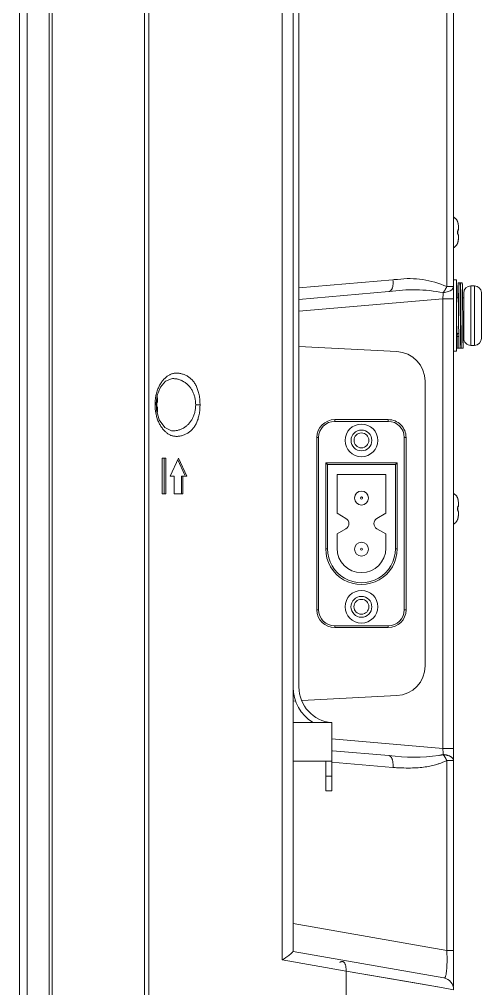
# Model space of a CAD drawing. Extents: x -382 to 1420, y -377 to 265.
# Drawn here: x -254.79 to -251.74, y -21.65 to -15.23 of the extents above; entities that cross this region are included whole.
import ezdxf

# ---------------------------------------------------------------- set-up
doc = ezdxf.new("R2010")
doc.units = 0
doc.header["$MEASUREMENT"] = 0
doc.layers.add('AV-Detl-Obje', color=84, linetype='CONTINUOUS')

msp = doc.modelspace()

# ---------------------------------------------------------------- linework, layer by layer
at = {"layer": 'AV-Detl-Obje', "lineweight": 0}
for points in [[(-254.59713, 7.06839), (-254.59713, -25.76022), (-254.74226, -25.74744)], [(-254.79406, -25.69579), (-254.79406, 7.00394), (-254.74226, 7.05574)], [(-254.74224, 7.05573), (-254.74224, -25.74747), (-254.79404, -25.69581)], [(-254.57746, 7.04876), (-254.57746, -25.74055), (-254.59719, -25.74055)], [(-254.57746, 7.05659), (-254.57746, -25.74841)], [(-253.93706, -25.61065), (-253.93706, 6.84425), (-253.93637, 6.853), (-253.93623, 6.86091), (-253.93651, 6.86952)], [(-251.92023, -2.02813), (-251.92023, -21.63695)], [(-252.98309, -21.40388), (-252.98309, -2.34724), (-252.94379, -2.38668)], [(-251.92009, -16.53958), (-251.91981, -16.53972), (-251.91717, -16.54138), (-251.91481, -16.54305), (-251.91231, -16.545), (-251.91009, -16.54694), (-251.90773, -16.54888), (-251.90579, -16.55083), (-251.90384, -16.55319), (-251.9019, -16.55541), (-251.90009, -16.55791), (-251.89856, -16.56041)], [(-251.89852, -16.56047), (-251.89824, -16.56088), (-251.89769, -16.56185), (-251.89713, -16.56269), (-251.89658, -16.56352), (-251.89616, -16.56449), (-251.89561, -16.56547), (-251.89533, -16.56644), (-251.89491, -16.56741), (-251.89463, -16.56797), (-251.89422, -16.56894), (-251.8938, -16.56977)], [(-251.89337, -16.57103), (-251.89379, -16.56978)], [(-251.89379, -16.56981), (-251.89379, -16.56995), (-251.89379, -16.57009), (-251.89379, -16.57023), (-251.89365, -16.57037), (-251.89365, -16.57051), (-251.89365, -16.57065), (-251.89365, -16.57078), (-251.89351, -16.57092), (-251.89351, -16.57106), (-251.89351, -16.5712), (-251.89337, -16.57134)], [(-251.89229, -16.57538), (-251.89354, -16.57108)], [(-251.8927, -16.57416), (-251.89284, -16.57347)], [(-251.89215, -16.57619), (-251.89256, -16.57466)], [(-251.89188, -16.57701), (-251.89216, -16.57603)], [(-251.89175, -16.57795), (-251.89202, -16.57684)], [(-251.89188, -16.628), (-251.89175, -16.62772), (-251.89133, -16.62731), (-251.89105, -16.62675), (-251.89091, -16.62661), (-251.89063, -16.62606), (-251.8905, -16.6255), (-251.89036, -16.62495), (-251.89022, -16.62439), (-251.89008, -16.62384), (-251.89008, -16.62314), (-251.89008, -16.62259)], [(-251.89148, -16.57891), (-251.89176, -16.57766)], [(-251.89134, -16.57985), (-251.89162, -16.57846)], [(-251.89106, -16.58094), (-251.89134, -16.57941)], [(-251.8908, -16.58202), (-251.89122, -16.58035)], [(-251.8908, -16.58244), (-251.89094, -16.58133)], [(-251.89052, -16.58338), (-251.8908, -16.58199)], [(-251.8904, -16.58446), (-251.89068, -16.58308)], [(-251.89012, -16.58569), (-251.89012, -16.58569)], [(-251.89379, -16.63899), (-251.89379, -16.6419)], [(-251.89324, -16.644), (-251.89324, -16.64192)], [(-251.92009, -16.74152), (-251.91981, -16.74124), (-251.91717, -16.73958), (-251.91481, -16.73805), (-251.91231, -16.7361), (-251.91009, -16.73416), (-251.90773, -16.73221), (-251.90579, -16.73027), (-251.90384, -16.72791), (-251.9019, -16.72569), (-251.90009, -16.72319), (-251.89856, -16.72069)], [(-252.34811, -17.03229), (-252.34672, -17.03201), (-252.34519, -17.03159), (-252.3438, -17.03104), (-252.34227, -17.0302), (-252.34061, -17.02923), (-252.33908, -17.02784), (-252.33727, -17.02617), (-252.33672, -17.02562), (-252.33464, -17.02354), (-252.33297, -17.02118), (-252.33116, -17.01881), (-252.3295, -17.01631), (-252.32811, -17.01354), (-252.32686, -17.01076), (-252.32561, -17.0077), (-252.3245, -17.00451), (-252.32353, -17.00104), (-252.32269, -16.99743), (-252.32214, -16.99368), (-252.32158, -16.98951), (-252.32117, -16.98507), (-252.32089, -16.98035), (-252.32089, -16.97521), (-252.32089, -16.96951), (-252.32117, -16.96312), (-252.32172, -16.95549), (-252.32186, -16.95396)], [(-251.90056, -16.95553), (-251.92028, -16.95553)], [(-251.90056, -16.95558), (-251.90056, -17.4279), (-251.92028, -17.4279)], [(-251.89256, -17.07352), (-251.89256, -17.06866), (-251.89243, -17.0588), (-251.89229, -17.04894), (-251.89229, -17.04658), (-251.89215, -17.03658), (-251.89215, -17.03422), (-251.89201, -17.02436), (-251.89201, -17.02186), (-251.89187, -17.01213), (-251.89173, -17.00588), (-251.89159, -16.99977), (-251.89145, -16.99366), (-251.89131, -16.98741), (-251.89118, -16.98436), (-251.89118, -16.9813), (-251.89104, -16.97978), (-251.89104, -16.97811), (-251.8909, -16.97672), (-251.8909, -16.97589), (-251.89076, -16.97547), (-251.89062, -16.97519)], [(-251.89066, -16.97519), (-251.89066, -16.97547), (-251.89052, -16.97617), (-251.89052, -16.97644), (-251.89038, -16.97755), (-251.89038, -16.97811), (-251.89025, -16.98033), (-251.89025, -16.98339), (-251.89011, -16.98686), (-251.88997, -16.99103), (-251.88983, -16.99575), (-251.88983, -16.99936), (-251.88969, -17.00713), (-251.88955, -17.01283), (-251.88941, -17.02074), (-251.88927, -17.02852), (-251.88927, -17.0363), (-251.88927, -17.0381), (-251.88913, -17.04602), (-251.889, -17.0538)], [(-251.86314, -16.97519), (-251.89063, -16.97519)], [(-251.87886, -16.97519), (-251.87872, -16.97547), (-251.87872, -16.97575), (-251.87872, -16.97644), (-251.87858, -16.97769), (-251.87858, -16.9788), (-251.87844, -16.98005), (-251.87844, -16.98255), (-251.8783, -16.98491), (-251.87816, -16.98978), (-251.87802, -16.99491), (-251.87802, -16.99977), (-251.87789, -17.00464), (-251.87789, -17.00672), (-251.87775, -17.0145), (-251.87775, -17.01644), (-251.87761, -17.02436), (-251.87761, -17.0263), (-251.87747, -17.03422), (-251.87733, -17.0381), (-251.87733, -17.04602), (-251.87719, -17.0538)], [(-251.8733, -17.05385), (-251.8733, -17.05205), (-251.87344, -17.04427), (-251.87358, -17.03635), (-251.87358, -17.02858), (-251.87372, -17.0208), (-251.87386, -17.01511), (-251.874, -17.00719), (-251.874, -17.00372), (-251.87414, -16.9958), (-251.87427, -16.99108), (-251.87441, -16.98691), (-251.87441, -16.9833), (-251.87455, -16.98039), (-251.87469, -16.97803), (-251.87469, -16.97747), (-251.87483, -16.97636), (-251.87483, -16.97608), (-251.87497, -16.97553), (-251.87497, -16.97525)], [(-251.86123, -17.07352), (-251.86137, -17.06866), (-251.86151, -17.0588), (-251.86151, -17.04894), (-251.86165, -17.04658), (-251.86165, -17.03658), (-251.86179, -17.03422), (-251.86193, -17.02436), (-251.86193, -17.02186), (-251.86207, -17.01213), (-251.86221, -17.00588), (-251.86234, -16.99977), (-251.86234, -16.99366), (-251.86248, -16.98741), (-251.86262, -16.98436), (-251.86276, -16.9813), (-251.86276, -16.97978), (-251.8629, -16.97811), (-251.86304, -16.97672), (-251.86304, -16.97589), (-251.86304, -16.97547), (-251.86318, -16.97519)], [(-251.92023, -17.07961), (-251.99217, -17.07961)], [(-251.89069, -17.0538), (-251.89069, -17.05394), (-251.89069, -17.05421), (-251.89055, -17.05505), (-251.89055, -17.05519), (-251.89041, -17.0563), (-251.89041, -17.05671), (-251.89027, -17.0588), (-251.89027, -17.05894), (-251.89013, -17.06088), (-251.89013, -17.06171), (-251.89, -17.06366), (-251.89, -17.06505), (-251.88986, -17.06699), (-251.88986, -17.06907), (-251.88972, -17.07088), (-251.88972, -17.07296), (-251.88972, -17.07352), (-251.90055, -17.07352)], [(-251.89066, -17.05385), (-251.8908, -17.05399), (-251.8908, -17.05427), (-251.89094, -17.0551), (-251.89094, -17.05524), (-251.89108, -17.05635), (-251.89108, -17.05677), (-251.89108, -17.05691), (-251.89122, -17.05885), (-251.89122, -17.05969), (-251.89136, -17.06177), (-251.8915, -17.06302), (-251.8915, -17.0651), (-251.8915, -17.06566), (-251.89163, -17.06774), (-251.89163, -17.06955), (-251.89177, -17.07163), (-251.89177, -17.07357)], [(-251.8867, -17.30983), (-251.88684, -17.29803), (-251.88684, -17.28622), (-251.88698, -17.27442), (-251.88712, -17.26261), (-251.88726, -17.25081), (-251.8874, -17.23886), (-251.8874, -17.22706), (-251.88754, -17.22289), (-251.88754, -17.21109), (-251.88768, -17.19915), (-251.88781, -17.19165), (-251.88795, -17.1829), (-251.88809, -17.17109), (-251.88823, -17.15929), (-251.88837, -17.14748), (-251.88851, -17.13568), (-251.88879, -17.12387), (-251.88879, -17.12082), (-251.88906, -17.10888), (-251.8892, -17.09707), (-251.88948, -17.08527), (-251.88976, -17.07346)], [(-251.88904, -17.05385), (-251.88904, -17.05469), (-251.88904, -17.05677), (-251.88904, -17.05857), (-251.88904, -17.05982), (-251.88904, -17.06177), (-251.8889, -17.06371), (-251.8889, -17.06566), (-251.8889, -17.06774), (-251.8889, -17.06955), (-251.8889, -17.07163), (-251.8889, -17.07357)], [(-251.8889, -17.07352), (-251.88876, -17.07713), (-251.88876, -17.08907), (-251.88862, -17.10088), (-251.88848, -17.10907), (-251.88834, -17.12087), (-251.8882, -17.13268), (-251.8882, -17.14448), (-251.88806, -17.15629), (-251.88793, -17.16809), (-251.88779, -17.1799), (-251.88779, -17.1917)], [(-251.87723, -17.05385), (-251.87723, -17.05469), (-251.87723, -17.05677), (-251.87723, -17.05857), (-251.87723, -17.05982), (-251.87709, -17.06177), (-251.87709, -17.06371), (-251.87709, -17.06566), (-251.87709, -17.06774), (-251.87709, -17.06955), (-251.87709, -17.07163), (-251.87709, -17.07357)], [(-251.87709, -17.07352), (-251.87695, -17.07713), (-251.87682, -17.08907), (-251.87682, -17.10088), (-251.87668, -17.10893), (-251.87654, -17.12087), (-251.8764, -17.13268), (-251.8764, -17.14448), (-251.87626, -17.15629), (-251.87612, -17.16809), (-251.87598, -17.1799), (-251.87598, -17.1917)], [(-251.87304, -17.07352), (-251.87318, -17.07241), (-251.87318, -17.07046), (-251.87318, -17.06852), (-251.87318, -17.06769), (-251.87318, -17.0656), (-251.87318, -17.0638), (-251.87318, -17.06171), (-251.87332, -17.05977), (-251.87332, -17.05782), (-251.87332, -17.05588), (-251.87332, -17.0538)], [(-251.87194, -17.19165), (-251.87208, -17.18415), (-251.87222, -17.17234), (-251.87222, -17.16054), (-251.87236, -17.15623), (-251.8725, -17.14443), (-251.8725, -17.13262), (-251.87264, -17.12082), (-251.87277, -17.10901), (-251.87291, -17.09721), (-251.87305, -17.08527), (-251.87305, -17.07346)], [(-251.85336, -17.07352), (-251.86128, -17.07352)], [(-251.85821, -17.30983), (-251.85848, -17.29803), (-251.85876, -17.28622), (-251.85904, -17.27442), (-251.85918, -17.26261), (-251.85918, -17.25942), (-251.85946, -17.24761), (-251.8596, -17.23581), (-251.85973, -17.224), (-251.85987, -17.2122), (-251.86015, -17.2004), (-251.86015, -17.19165), (-251.86029, -17.18415), (-251.86043, -17.17234), (-251.86043, -17.16054), (-251.86057, -17.15623), (-251.86057, -17.14443), (-251.86071, -17.13262), (-251.86085, -17.12082), (-251.86098, -17.10888), (-251.86112, -17.09707), (-251.86126, -17.08527), (-251.86126, -17.07346)], [(-251.73537, -17.03852), (-251.73537, -17.03852)], [(-251.73525, -17.04278), (-251.73525, -17.04056), (-251.73525, -17.03973)], [(-251.87601, -17.19165), (-251.87587, -17.19915), (-251.87573, -17.21109), (-251.87573, -17.22289), (-251.87559, -17.22706), (-251.87545, -17.23886), (-251.87545, -17.25081), (-251.87532, -17.26261), (-251.87518, -17.27442), (-251.87504, -17.28622), (-251.8749, -17.29803), (-251.8749, -17.30983)], [(-251.87086, -17.30977), (-251.871, -17.30616), (-251.87114, -17.29436), (-251.87114, -17.28255), (-251.87127, -17.27436), (-251.87141, -17.26256), (-251.87155, -17.25075), (-251.87169, -17.23881), (-251.87169, -17.227), (-251.87183, -17.2152), (-251.87197, -17.2034), (-251.87197, -17.19159)], [(-251.85907, -17.30977), (-251.85921, -17.30616), (-251.85935, -17.29436), (-251.85935, -17.28255), (-251.85948, -17.27436), (-251.85962, -17.26256), (-251.85976, -17.25075), (-251.85976, -17.23881), (-251.8599, -17.227), (-251.86004, -17.2152), (-251.86018, -17.2034), (-251.86018, -17.19159)], [(-251.8969, -17.30977), (-251.89718, -17.30964), (-251.89745, -17.30908), (-251.89759, -17.30825), (-251.89759, -17.30797), (-251.89801, -17.30464), (-251.89829, -17.30103), (-251.89843, -17.29964), (-251.89856, -17.29866), (-251.89884, -17.29283), (-251.89898, -17.29033), (-251.8994, -17.28464), (-251.89954, -17.28089), (-251.89981, -17.27506), (-251.89995, -17.2695), (-251.90009, -17.26381), (-251.90037, -17.25811), (-251.90051, -17.25228)], [(-251.90056, -17.30407), (-251.90042, -17.30393)], [(-251.90042, -17.30394), (-251.89723, -17.30964)], [(-251.88645, -17.3295), (-251.88645, -17.32755), (-251.88645, -17.32547), (-251.88659, -17.32366), (-251.88659, -17.32158), (-251.88659, -17.31963), (-251.88659, -17.31769), (-251.88659, -17.31575), (-251.88659, -17.31477), (-251.88659, -17.31283), (-251.88673, -17.31089), (-251.88673, -17.30977), (-251.89687, -17.30977)], [(-251.89555, -17.31018), (-251.89569, -17.31073), (-251.89569, -17.31268), (-251.89569, -17.31462), (-251.89583, -17.31657), (-251.89583, -17.31851), (-251.89597, -17.31976), (-251.89597, -17.32184), (-251.89611, -17.32268), (-251.89611, -17.32462), (-251.89624, -17.3267), (-251.89624, -17.32712), (-251.89638, -17.32823), (-251.89638, -17.32837), (-251.89652, -17.3292), (-251.89652, -17.32948), (-251.89666, -17.32948)], [(-251.89663, -17.32944), (-251.89663, -17.40804)], [(-251.88479, -17.40818), (-251.88493, -17.40763), (-251.88493, -17.40707), (-251.88507, -17.40582), (-251.8852, -17.40318), (-251.8852, -17.40082), (-251.88534, -17.39832), (-251.88548, -17.39346), (-251.88562, -17.3886), (-251.88576, -17.38069), (-251.88576, -17.3786), (-251.8859, -17.37082), (-251.8859, -17.36874), (-251.88604, -17.36096), (-251.88604, -17.35902), (-251.88618, -17.3511), (-251.88618, -17.34916), (-251.88631, -17.34124), (-251.88645, -17.33333), (-251.88645, -17.32944), (-251.89659, -17.32944)], [(-251.89555, -17.30977), (-251.89555, -17.30991), (-251.89555, -17.31005), (-251.89555, -17.31019)], [(-251.87493, -17.30977), (-251.87493, -17.31089), (-251.87479, -17.31283), (-251.87479, -17.31477), (-251.87479, -17.31561), (-251.87479, -17.31769), (-251.87479, -17.31963), (-251.87479, -17.32158), (-251.87465, -17.32366), (-251.87465, -17.32547), (-251.87465, -17.32755), (-251.87465, -17.3295)], [(-251.87466, -17.32944), (-251.87466, -17.33124), (-251.87452, -17.33902), (-251.87439, -17.34694), (-251.87439, -17.35472), (-251.87425, -17.36249), (-251.87411, -17.36819), (-251.87397, -17.37624), (-251.87397, -17.37957), (-251.87383, -17.38749), (-251.87369, -17.39221), (-251.87355, -17.39638), (-251.87355, -17.39999), (-251.87341, -17.40291), (-251.87327, -17.40527), (-251.87314, -17.40693), (-251.87314, -17.40721), (-251.87314, -17.40777), (-251.873, -17.40804), (-251.873, -17.40818)], [(-251.87072, -17.32944), (-251.87072, -17.32861), (-251.87072, -17.32666), (-251.87072, -17.32472), (-251.87072, -17.32361), (-251.87086, -17.32152), (-251.87086, -17.31972), (-251.87086, -17.31764), (-251.87086, -17.31569), (-251.87086, -17.31375), (-251.87086, -17.3118), (-251.87086, -17.30972)], [(-251.86909, -17.40822), (-251.86923, -17.40767), (-251.86923, -17.40697), (-251.86937, -17.40572), (-251.86951, -17.40322), (-251.86951, -17.40072), (-251.86965, -17.39836), (-251.86979, -17.3935), (-251.86993, -17.3885), (-251.86993, -17.38656), (-251.87007, -17.37864), (-251.87007, -17.37656), (-251.87021, -17.36878), (-251.87021, -17.36684), (-251.87034, -17.35906), (-251.87034, -17.35698), (-251.87048, -17.34906), (-251.87062, -17.34517), (-251.87062, -17.33726), (-251.87076, -17.32948)], [(-251.85893, -17.32944), (-251.85893, -17.32861), (-251.85893, -17.32666), (-251.85893, -17.32472), (-251.85893, -17.32361), (-251.85893, -17.32152), (-251.85907, -17.31972), (-251.85907, -17.31764), (-251.85907, -17.31555), (-251.85907, -17.31375), (-251.85907, -17.3118), (-251.85907, -17.30972)], [(-251.8573, -17.40822), (-251.8573, -17.40809), (-251.8573, -17.40781), (-251.85744, -17.40711), (-251.85744, -17.40684), (-251.85758, -17.40531), (-251.85772, -17.40295), (-251.85786, -17.39989), (-251.85786, -17.39642), (-251.858, -17.39225), (-251.85814, -17.38753), (-251.85814, -17.38406), (-251.85828, -17.37628), (-251.85841, -17.37059), (-251.85855, -17.36253), (-251.85869, -17.35476), (-251.85869, -17.34698), (-251.85869, -17.34517), (-251.85883, -17.33726), (-251.85897, -17.32948)], [(-251.85825, -17.30977), (-251.85825, -17.31033), (-251.85825, -17.31241), (-251.85811, -17.31422), (-251.85811, -17.3163), (-251.85797, -17.31839), (-251.85797, -17.31963), (-251.85783, -17.32158), (-251.85783, -17.32255), (-251.85769, -17.32436), (-251.85769, -17.32463), (-251.85755, -17.32658), (-251.85755, -17.32713), (-251.85755, -17.32825), (-251.85741, -17.32838), (-251.85741, -17.32922), (-251.85728, -17.3295)], [(-251.85336, -17.30977), (-251.85822, -17.30977)], [(-251.8573, -17.32944), (-251.8573, -17.40818)], [(-251.73537, -17.34476), (-251.73537, -17.3442)], [(-251.73537, -17.34476), (-251.73537, -17.34476)], [(-251.73525, -17.34286), (-251.73525, -17.34049)], [(-251.73525, -17.34354), (-251.73525, -17.34284)], [(-251.89663, -17.4081), (-251.85733, -17.4081)], [(-251.86246, -17.4081), (-251.85732, -17.40824)], [(-253.88579, -17.78065), (-253.88579, -17.78357)], [(-253.88525, -17.78566), (-253.88525, -17.78358)], [(-253.88389, -17.76966), (-253.88361, -17.76939), (-253.88333, -17.76897), (-253.88292, -17.76841), (-253.88292, -17.76814), (-253.88264, -17.76758), (-253.88236, -17.76703), (-253.88222, -17.76661), (-253.88208, -17.76605), (-253.88208, -17.76536), (-253.88208, -17.7648), (-253.88208, -17.76425)], [(-253.88212, -17.72735), (-253.8824, -17.72568)], [(-253.88132, -17.73224), (-253.88215, -17.72738)], [(-253.88212, -17.72735), (-253.88212, -17.72735)], [(-253.88092, -17.73861), (-253.88133, -17.73222)], [(-253.88064, -17.74471), (-253.88092, -17.7386)], [(-253.78562, -17.9549), (-253.7809, -17.95518), (-253.77631, -17.95518), (-253.77173, -17.95518), (-253.76701, -17.9549), (-253.76229, -17.95448), (-253.75743, -17.95379), (-253.75257, -17.95295), (-253.74771, -17.95198), (-253.74284, -17.95073), (-253.73798, -17.94934), (-253.73298, -17.94768), (-253.72826, -17.94601), (-253.72326, -17.94393), (-253.71854, -17.9417), (-253.71382, -17.93948), (-253.7091, -17.93684), (-253.70563, -17.9349), (-253.70118, -17.93198), (-253.69674, -17.92907), (-253.69257, -17.92587), (-253.68827, -17.92282), (-253.68438, -17.91935), (-253.68063, -17.91587), (-253.67688, -17.91226), (-253.67327, -17.90851), (-253.66993, -17.90462), (-253.66646, -17.9006), (-253.66327, -17.89629), (-253.65994, -17.89185), (-253.65702, -17.8874), (-253.65396, -17.88268), (-253.65132, -17.87768), (-253.64855, -17.87268), (-253.64619, -17.86754), (-253.64369, -17.86227), (-253.64146, -17.85685), (-253.63938, -17.8513), (-253.63744, -17.8456), (-253.63563, -17.83977), (-253.6341, -17.83394), (-253.63258, -17.82783), (-253.63119, -17.82185), (-253.63022, -17.81574), (-253.62938, -17.80949), (-253.62855, -17.80324), (-253.62799, -17.797), (-253.62772, -17.79088), (-253.62744, -17.78477), (-253.62744, -17.78214), (-253.59869, -17.78214)], [(-253.86843, -17.8825), (-253.8869, -17.81862)], [(-253.88212, -17.83694), (-253.88212, -17.83694)], [(-253.88172, -17.87436), (-253.88158, -17.87478), (-253.87922, -17.88131), (-253.87686, -17.8877), (-253.87422, -17.89381), (-253.87158, -17.89978), (-253.86881, -17.90547), (-253.86589, -17.91117), (-253.86353, -17.91533), (-253.86033, -17.92075), (-253.857, -17.92603), (-253.85367, -17.93103), (-253.85006, -17.93589), (-253.84645, -17.94075), (-253.84284, -17.94519), (-253.83909, -17.9495), (-253.8352, -17.95352), (-253.83145, -17.95755), (-253.82742, -17.9613), (-253.82339, -17.96463), (-253.8195, -17.96811), (-253.81534, -17.97116), (-253.81131, -17.97408), (-253.80714, -17.97672), (-253.80312, -17.97922), (-253.79881, -17.98144)], [(-253.78652, -17.95479), (-253.83221, -17.93326), (-253.86846, -17.88243)], [(-253.84822, -18.13652), (-253.84822, -18.37261)], [(-253.82571, -18.13652), (-253.84821, -18.13652)], [(-253.83534, -18.37264), (-253.83534, -18.13655)], [(-253.82571, -18.37264), (-253.82571, -18.13655)], [(-253.74082, -18.13652), (-253.79526, -18.25457)], [(-253.74569, -18.14696), (-253.69903, -18.24834)], [(-253.68656, -18.25451), (-253.74086, -18.13647)], [(-252.30608, -18.17775), (-252.29428, -18.16595), (-252.29428, -18.73673)], [(-252.75485, -18.17775), (-252.75485, -18.73673)], [(-253.7952, -18.25451), (-253.76923, -18.25451)], [(-253.76916, -18.25451), (-253.76916, -18.37269)], [(-253.72237, -18.37264), (-253.72237, -18.25445)], [(-253.72237, -18.25451), (-253.68654, -18.25451)], [(-253.7126, -18.37264), (-253.7126, -18.25445)], [(-252.36899, -18.24475), (-252.69174, -18.24475)], [(-252.36899, -18.50134), (-252.36899, -18.24469)], [(-253.84822, -18.37264), (-253.82573, -18.37264)], [(-253.76916, -18.37264), (-253.71264, -18.37264)], [(-251.92009, -18.37019), (-251.91703, -18.37214), (-251.91412, -18.37408), (-251.91134, -18.3763), (-251.90884, -18.37867), (-251.90634, -18.38089), (-251.90426, -18.38325), (-251.90204, -18.38575), (-251.90009, -18.38853), (-251.89843, -18.39116), (-251.89676, -18.39408), (-251.89523, -18.39714), (-251.89398, -18.40019), (-251.89384, -18.40033)], [(-251.89379, -18.4003), (-251.89379, -18.40044), (-251.89379, -18.40058), (-251.89379, -18.40072), (-251.89365, -18.401), (-251.89365, -18.40114), (-251.89365, -18.40127), (-251.89351, -18.40141), (-251.89351, -18.40155), (-251.89351, -18.40183), (-251.89337, -18.40197)], [(-251.89229, -18.406), (-251.89354, -18.40169)], [(-251.89337, -18.40193), (-251.89309, -18.4029), (-251.89281, -18.40443), (-251.89268, -18.40484), (-251.89226, -18.40609), (-251.89198, -18.40762), (-251.89156, -18.40901), (-251.89129, -18.41054), (-251.89087, -18.41193), (-251.89059, -18.41332), (-251.89045, -18.41484), (-251.89018, -18.41637)], [(-251.8927, -18.40465), (-251.89284, -18.40409)], [(-251.89215, -18.40682), (-251.89256, -18.40529)], [(-251.89188, -18.40762), (-251.89216, -18.40665)], [(-251.89175, -18.40844), (-251.89202, -18.40733)], [(-251.89148, -18.40939), (-251.89176, -18.40814)], [(-251.89134, -18.41034), (-251.89162, -18.40909)], [(-251.89106, -18.41143), (-251.89134, -18.4099)], [(-251.8908, -18.41251), (-251.89122, -18.41084)], [(-251.8908, -18.41291), (-251.89094, -18.4118)], [(-251.89052, -18.414), (-251.8908, -18.41247)], [(-251.8904, -18.41508), (-251.89068, -18.41355)], [(-251.89012, -18.4163), (-251.8904, -18.41477)], [(-251.88944, -18.42119), (-251.89013, -18.41633)], [(-251.89012, -18.4163), (-251.89012, -18.4163)], [(-251.8889, -18.42743), (-251.88945, -18.42118)], [(-251.88876, -18.43366), (-251.8889, -18.42741)], [(-251.89283, -18.4593), (-251.89297, -18.45958), (-251.89311, -18.46055), (-251.89324, -18.46166), (-251.89338, -18.46221), (-251.89352, -18.46333), (-251.89366, -18.46444), (-251.89366, -18.46541), (-251.8938, -18.46652), (-251.8938, -18.46763), (-251.8938, -18.46846), (-251.8938, -18.46957)], [(-251.89379, -18.4696), (-251.89379, -18.47252)], [(-251.89324, -18.46812), (-251.89311, -18.46576), (-251.89297, -18.46381), (-251.89269, -18.46187), (-251.89241, -18.46034), (-251.89227, -18.45964)], [(-251.89324, -18.47252), (-251.89324, -18.4696), (-251.89324, -18.46752), (-251.89311, -18.4653), (-251.89297, -18.46308), (-251.89269, -18.46141), (-251.89241, -18.46016), (-251.89227, -18.45974)], [(-251.89324, -18.47463), (-251.89324, -18.47255)], [(-251.89012, -18.4532), (-251.8904, -18.4532), (-251.89068, -18.45348), (-251.89081, -18.45348), (-251.89109, -18.45403), (-251.89137, -18.45445), (-251.89165, -18.45487), (-251.89179, -18.45542), (-251.89206, -18.45598), (-251.8922, -18.4564), (-251.89234, -18.45695), (-251.89248, -18.45751), (-251.89262, -18.45806)], [(-251.89229, -18.4597), (-251.89187, -18.45831)], [(-251.89188, -18.45862), (-251.89175, -18.45834), (-251.89133, -18.45778), (-251.89105, -18.45737), (-251.89091, -18.45709), (-251.89063, -18.45653), (-251.8905, -18.45598), (-251.89036, -18.45556), (-251.89022, -18.45487), (-251.89008, -18.45431), (-251.89008, -18.45376), (-251.89008, -18.4532)], [(-251.89188, -18.45835), (-251.89188, -18.45835)], [(-251.89015, -18.4532), (-251.89001, -18.45306), (-251.88987, -18.45306), (-251.88973, -18.45306), (-251.88959, -18.45306), (-251.88945, -18.45306), (-251.88931, -18.45306), (-251.88918, -18.45306), (-251.88904, -18.45306), (-251.8889, -18.45306), (-251.88876, -18.4532), (-251.88876, -18.43362)], [(-251.88876, -18.50853), (-251.88876, -18.48895)], [(-251.92009, -18.572), (-251.91703, -18.57005), (-251.91412, -18.56797), (-251.91134, -18.56589), (-251.90884, -18.56352), (-251.90634, -18.5613), (-251.90426, -18.5588), (-251.90204, -18.55644), (-251.90009, -18.55366), (-251.89843, -18.55103), (-251.89676, -18.54797), (-251.89523, -18.54505), (-251.89398, -18.54186), (-251.89384, -18.54172)], [(-251.89337, -18.54012), (-251.89337, -18.54026), (-251.89351, -18.5404), (-251.89351, -18.54054), (-251.89351, -18.54068), (-251.89365, -18.54082), (-251.89365, -18.54096), (-251.89365, -18.5411), (-251.89365, -18.54123), (-251.89379, -18.54137), (-251.89379, -18.54151), (-251.89379, -18.54165), (-251.89379, -18.54179)], [(-251.89379, -18.54176), (-251.89337, -18.54051)], [(-251.89012, -18.52603), (-251.89012, -18.52589), (-251.88943, -18.52103)], [(-251.89012, -18.52589), (-251.89012, -18.52589)], [(-251.8889, -18.51463), (-251.88876, -18.50852)], [(-252.96587, -19.74445), (-252.98309, -19.74542)], [(-252.72731, -19.88834), (-252.98312, -19.88834)], [(-252.72732, -19.99506), (-251.99211, -20.0595), (-251.92017, -20.0595)], [(-252.98309, -20.14412), (-252.72728, -20.14412)], [(-252.33251, -20.1189), (-252.33334, -20.11765), (-252.33446, -20.11598), (-252.33571, -20.11446), (-252.33709, -20.11293), (-252.33848, -20.1114), (-252.34015, -20.11029), (-252.34071, -20.10987), (-252.34209, -20.10876), (-252.34376, -20.10793), (-252.34529, -20.10737), (-252.34682, -20.10696), (-252.34807, -20.10668)], [(-252.3218, -20.18509), (-252.32167, -20.18439), (-252.32125, -20.17773), (-252.32111, -20.17176), (-252.32111, -20.16606), (-252.32125, -20.16079), (-252.32167, -20.15592), (-252.32208, -20.1512), (-252.32278, -20.1469), (-252.32347, -20.14259), (-252.32444, -20.1387), (-252.32541, -20.13495), (-252.32653, -20.13134), (-252.32791, -20.12801), (-252.32944, -20.12482), (-252.33083, -20.12176), (-252.3325, -20.11884)], [(-252.76664, -20.24258), (-252.72734, -20.24258)], [(-252.98306, -21.21865), (-251.96566, -21.39808), (-251.92024, -21.39808)], [(-252.63686, -21.49207), (-252.63728, -21.49068), (-252.63853, -21.48763), (-252.63964, -21.48485), (-252.64089, -21.48249), (-252.64214, -21.48027), (-252.64353, -21.47846), (-252.64478, -21.47693), (-252.64603, -21.47554), (-252.64741, -21.47429), (-252.6488, -21.47346), (-252.65033, -21.47263), (-252.65172, -21.47207), (-252.65339, -21.47179), (-252.65519, -21.47152), (-252.65714, -21.47138), (-252.65908, -21.47138), (-252.6613, -21.47166), (-252.66338, -21.47207), (-252.66575, -21.47263), (-252.66825, -21.4736), (-252.67047, -21.47457), (-252.67255, -21.47568), (-252.67449, -21.47707)], [(-252.63223, -21.53439), (-252.6321, -21.53383), (-252.63196, -21.52966), (-252.63196, -21.52536), (-252.63196, -21.52105), (-252.63223, -21.51675), (-252.63265, -21.51244), (-252.63307, -21.50828), (-252.6339, -21.50397), (-252.63473, -21.49981), (-252.63557, -21.49592), (-252.63682, -21.49203)]]:
    msp.add_lwpolyline(points, dxfattribs=at)
for points in [[(-253.9612, -25.66013, -0.0431017), (-253.96595, -25.61062), (-253.96595, 6.84425), (-253.93706, 6.84425), (-253.05434, 5.1687), (-252.98309, 5.1687)], [(-253.02566, 5.64895), (-253.02413, 5.63853), (-253.02288, 5.62784), (-253.02163, 5.61687), (-253.02052, 5.60534), (-253.01955, 5.5934), (-253.01885, 5.58104), (-253.0183, 5.56785), (-253.01788, 5.55396), (-253.01774, 5.53896), (-253.0176, 5.52285), (-253.01774, 5.50452), (-253.01802, 5.48313), (-253.0183, 5.46799), (-253.01885, 5.44216), (-253.01913, 5.43244), (-253.01983, 5.41064), (-253.0207, 5.39114, -0.0202834), (-253.03078, 5.266, -0.0200058), (-253.03902, 5.21731, -0.0431009), (-253.05429, 5.1687), (-253.05429, -21.45991)], [(-251.96566, -2.05573), (-251.96566, -16.99933, 0.1394519), (-252.29075, -16.9516, 0.0061531), (-252.3218, -16.9539), (-252.94383, -17.00834)], [(-252.94376, -12.92033), (-252.94376, -19.65209, 0.3890272), (-252.72731, -19.88831), (-252.72731, -20.34105), (-252.76664, -20.34105), (-252.76676, -20.1462), (-252.79037, -20.14412)], [(-251.88876, -16.60313), (-251.88876, -16.62271), (-251.88876, -16.62257), (-251.8889, -16.62257), (-251.88904, -16.62257), (-251.88918, -16.62257), (-251.88931, -16.62257), (-251.88945, -16.62257), (-251.88959, -16.62257), (-251.88973, -16.62257), (-251.88987, -16.62257), (-251.89001, -16.62257), (-251.89188, -16.62772), (-251.89187, -16.62784), (-251.89262, -16.62757), (-251.89248, -16.62688), (-251.89234, -16.62632), (-251.8922, -16.62577), (-251.89206, -16.62535), (-251.89179, -16.62479), (-251.89165, -16.62438), (-251.89137, -16.62396), (-251.89109, -16.62341), (-251.89081, -16.62299), (-251.89068, -16.62299), (-251.8904, -16.62271), (-251.88881, -16.6227, -0.2519503), (-251.89283, -16.62868), (-251.89297, -16.62896), (-251.89311, -16.63007), (-251.89324, -16.63104), (-251.89338, -16.63174), (-251.89352, -16.63285), (-251.89366, -16.63382), (-251.89366, -16.63493), (-251.8938, -16.6359), (-251.8938, -16.63701), (-251.8938, -16.63799), (-251.89324, -16.63749), (-251.89311, -16.63527), (-251.89297, -16.63318), (-251.89269, -16.63138), (-251.89241, -16.62985), (-251.89227, -16.62927), (-251.89241, -16.62954), (-251.89269, -16.63079), (-251.89297, -16.6326), (-251.89311, -16.63468), (-251.89324, -16.63704), (-251.89324, -16.63899), (-251.8938, -16.64197), (-251.89366, -16.64197), (-251.89352, -16.64197), (-251.89338, -16.64197), (-251.89338, -16.64211), (-251.89324, -16.64211), (-251.8938, -16.63899), (-251.8938, -16.63913), (-251.89366, -16.63913), (-251.89352, -16.63913), (-251.89352, -16.63899), (-251.89338, -16.63899), (-251.89379, -16.64197), (-251.89379, -16.64294), (-251.89379, -16.64406), (-251.89379, -16.64517), (-251.89379, -16.64544), (-251.89365, -16.64669), (-251.89365, -16.64781), (-251.89351, -16.64906), (-251.89323, -16.65017), (-251.89309, -16.65128), (-251.89281, -16.65239), (-251.89229, -16.65187), (-251.89256, -16.65062), (-251.89284, -16.6491), (-251.89298, -16.64743), (-251.89326, -16.64549), (-251.89326, -16.64326), (-251.89327, -16.64407), (-251.89313, -16.64657), (-251.89286, -16.64865), (-251.89258, -16.65032), (-251.8923, -16.65171), (-251.89175, -16.65336), (-251.89188, -16.65322), (-251.89202, -16.65267, -0.246156), (-251.88876, -16.65833), (-251.88876, -16.6779), (-251.88888, -16.68414), (-251.88943, -16.69041), (-251.89012, -16.69527), (-251.89012, -16.69554), (-251.89012, -16.6954), (-251.88929, -16.6897)], [(-251.88945, -16.59112, -0.0181203), (-251.8889, -16.59694), (-251.88876, -16.6032, 0.0162966), (-251.8889, -16.59695), (-251.89012, -16.58569), (-251.89013, -16.58571), (-251.89018, -16.58576), (-251.89045, -16.58423), (-251.89059, -16.58284), (-251.89087, -16.58131), (-251.89129, -16.57992), (-251.89156, -16.57853), (-251.89198, -16.57701), (-251.89226, -16.57562), (-251.89268, -16.57423), (-251.89281, -16.57381), (-251.89309, -16.57242), (-251.89337, -16.57131)], [(-251.89852, -16.72063), (-251.89824, -16.72022), (-251.89769, -16.71924), (-251.89713, -16.71827), (-251.89658, -16.71758), (-251.89616, -16.71661), (-251.89561, -16.71563), (-251.89533, -16.71466), (-251.89491, -16.71369), (-251.89463, -16.71313), (-251.89422, -16.71216), (-251.89351, -16.70991), (-251.8924, -16.70616, 0.0283862), (-251.89006, -16.69529, -0.0029985), (-251.89337, -16.70965), (-251.89351, -16.70979), (-251.89351, -16.71006), (-251.89351, -16.7102), (-251.89365, -16.71034), (-251.89365, -16.71048), (-251.89365, -16.71076), (-251.89379, -16.7109), (-251.89379, -16.71104), (-251.89379, -16.71118), (-251.89379, -16.71131)], [(-252.94376, -17.08436), (-252.34812, -17.03229, -0.0850914), (-251.98967, -17.03923, 0.0656499), (-251.95441, -17.03229, 0.3160413), (-251.92024, -16.99933), (-251.96566, -16.99933), (-251.96579, -16.99961), (-251.96718, -17.00239), (-251.96857, -17.00544), (-251.96996, -17.00822), (-251.97149, -17.01113), (-251.97315, -17.01391), (-251.9744, -17.01641), (-251.97607, -17.01933), (-251.97774, -17.02197), (-251.97954, -17.02474), (-251.98125, -17.02741), (-251.98125, -17.02755), (-251.98208, -17.0288), (-251.98292, -17.03005), (-251.98375, -17.03116), (-251.98445, -17.03241), (-251.98542, -17.03352), (-251.98611, -17.03463), (-251.98694, -17.03574), (-251.98792, -17.03685), (-251.98875, -17.0381), (-251.98972, -17.03922, -0.0155376), (-251.99204, -17.07957), (-252.94376, -17.16276)], [(-251.80603, -17.38857), (-251.80604, -16.99486), (-251.78244, -16.99486), (-251.78244, -17.38856), (-251.80604, -17.38856, -0.4145899), (-251.85336, -17.34119), (-251.85336, -17.04205, -0.4140962), (-251.80603, -16.99486)], [(-251.78244, -17.38856, 0.3921788), (-251.73525, -17.34055), (-251.73525, -17.20562, -0.0104166), (-251.73525, -17.17781), (-251.73537, -17.03906), (-251.73537, -17.03851, 0.3939452), (-251.78245, -16.99491)], [(-252.72771, -20.14969), (-252.3218, -20.18509, 0.0035604), (-252.29088, -20.18698), (-252.2856, -20.18726), (-252.26741, -20.18795), (-252.2506, -20.18851), (-252.23491, -20.18892), (-252.22005, -20.18892), (-252.20588, -20.18892), (-252.19227, -20.18864), (-252.17908, -20.18823), (-252.16644, -20.18753), (-252.15436, -20.18684), (-252.14256, -20.18587), (-252.13117, -20.18462), (-252.11992, -20.18351), (-252.10895, -20.18198), (-252.09839, -20.18031), (-252.08812, -20.17851), (-252.07812, -20.1767), (-252.06826, -20.17462), (-252.05867, -20.17253), (-252.04923, -20.17003), (-252.03998, -20.16745, 0.004976), (-252.02655, -20.16338, 0.0144918), (-252.01787, -20.16067, 0.0257786), (-251.96564, -20.13965), (-251.9202, -20.13962), (-251.92034, -20.13782), (-251.92062, -20.13615), (-251.92103, -20.13434), (-251.92159, -20.13254), (-251.92201, -20.13157), (-251.92284, -20.1299), (-251.92367, -20.12837), (-251.92451, -20.12671), (-251.92562, -20.12532), (-251.92673, -20.12393), (-251.92734, -20.12344), (-251.92901, -20.12136), (-251.93123, -20.11941), (-251.93331, -20.11761), (-251.93581, -20.11566), (-251.93859, -20.11386), (-251.94137, -20.11219), (-251.9447, -20.11066), (-251.94803, -20.109), (-251.95164, -20.10761), (-251.95567, -20.10622), (-251.95984, -20.10497), (-251.964, -20.10372), (-251.96509, -20.10339), (-251.96759, -20.10283), (-251.96995, -20.10242), (-251.97245, -20.102), (-251.97495, -20.10158), (-251.97731, -20.10117), (-251.97745, -20.10117), (-251.97995, -20.10075), (-251.98231, -20.10047), (-251.98481, -20.10019), (-251.98717, -20.09992), (-251.98961, -20.09978, 0.01336), (-251.99211, -20.0595), (-251.99211, -17.07963)], [(-252.94376, -17.39575), (-252.29579, -17.42967, -0.3987946), (-252.10914, -17.62618), (-252.10911, -19.51282, -0.3990592), (-252.29576, -19.70933), (-252.92404, -19.74224)], [(-253.89651, -17.78211, -0.0099982), (-253.89643, -17.77166, -0.0187077), (-253.89401, -17.74401, -0.0273469), (-253.89033, -17.72177, -0.0203657), (-253.88644, -17.70561, -0.0200898), (-253.88172, -17.68992), (-253.88158, -17.68964), (-253.87922, -17.68312), (-253.87686, -17.67687), (-253.87436, -17.67062), (-253.87172, -17.66478), (-253.86881, -17.65895), (-253.86603, -17.65326), (-253.86381, -17.64951), (-253.86075, -17.64409), (-253.85742, -17.63895), (-253.85395, -17.63382), (-253.85047, -17.62895), (-253.84686, -17.62409), (-253.84325, -17.61951), (-253.83936, -17.61521), (-253.83561, -17.61118), (-253.83186, -17.60715), (-253.82784, -17.6034), (-253.82381, -17.59993), (-253.81992, -17.5966), (-253.81575, -17.59354), (-253.81173, -17.59062), (-253.80756, -17.58799), (-253.80353, -17.58535), (-253.79927, -17.58304), (-253.79538, -17.5811), (-253.79135, -17.57943), (-253.78719, -17.5779), (-253.78288, -17.57651), (-253.77844, -17.57526), (-253.77372, -17.57443), (-253.76886, -17.5736), (-253.764, -17.57304), (-253.759, -17.57277), (-253.75386, -17.57263), (-253.74858, -17.57277), (-253.74316, -17.57318), (-253.73775, -17.57374), (-253.73219, -17.57443), (-253.72664, -17.57554), (-253.72108, -17.57693), (-253.71539, -17.57846), (-253.70969, -17.58026), (-253.70414, -17.58221), (-253.69872, -17.58457), (-253.69497, -17.5861), (-253.6897, -17.58874), (-253.68456, -17.59165), (-253.67956, -17.59457), (-253.6747, -17.59749), (-253.67011, -17.60082), (-253.66567, -17.60415), (-253.66137, -17.6079), (-253.6572, -17.61165), (-253.65303, -17.61554), (-253.64914, -17.61984), (-253.64539, -17.62415), (-253.64165, -17.62873), (-253.63817, -17.63345), (-253.6347, -17.63859), (-253.63151, -17.64373), (-253.62831, -17.64943), (-253.62526, -17.65512), (-253.62234, -17.66095), (-253.61956, -17.66706), (-253.61706, -17.67345), (-253.61456, -17.68012), (-253.6122, -17.68706), (-253.61012, -17.69428), (-253.60804, -17.70164), (-253.60623, -17.70928), (-253.6047, -17.7172), (-253.60318, -17.72525), (-253.60179, -17.73358), (-253.60082, -17.74219), (-253.59984, -17.75094), (-253.59929, -17.75983), (-253.59887, -17.769), (-253.59873, -17.77816), (-253.59873, -17.78208), (-253.59873, -17.78583), (-253.59887, -17.795), (-253.59929, -17.80416), (-253.59984, -17.81305), (-253.60068, -17.8218), (-253.60179, -17.83041), (-253.60304, -17.83874), (-253.60457, -17.8468), (-253.60609, -17.85471), (-253.6079, -17.86249), (-253.60998, -17.86971), (-253.61206, -17.87693), (-253.61443, -17.88388), (-253.61679, -17.89054), (-253.61942, -17.89693), (-253.6222, -17.90318), (-253.62512, -17.90915), (-253.62817, -17.91485), (-253.63123, -17.92026), (-253.63456, -17.92554), (-253.63803, -17.93054), (-253.64151, -17.93526), (-253.64526, -17.93984), (-253.64901, -17.94429), (-253.65289, -17.94859), (-253.65706, -17.95248), (-253.66123, -17.95623), (-253.66539, -17.95998), (-253.66984, -17.96331), (-253.67442, -17.96665), (-253.67928, -17.9697), (-253.68428, -17.97262), (-253.68942, -17.9754), (-253.6947, -17.97803), (-253.69831, -17.97956), (-253.70372, -17.98192), (-253.70928, -17.98401), (-253.71497, -17.98567), (-253.72067, -17.98734), (-253.72622, -17.98873), (-253.73178, -17.98984), (-253.73733, -17.99053), (-253.74275, -17.99123), (-253.74816, -17.99151), (-253.75344, -17.99178), (-253.75858, -17.99164), (-253.76358, -17.99137), (-253.76844, -17.99081), (-253.77316, -17.99012), (-253.77788, -17.98914), (-253.78233, -17.98803), (-253.78663, -17.98665), (-253.7908, -17.98512), (-253.79496, -17.98345), (-253.79885, -17.98151)], [(-253.62738, -17.78212), (-253.62738, -17.77962), (-253.62766, -17.77351), (-253.62794, -17.76726), (-253.62849, -17.76101), (-253.62933, -17.75476), (-253.63016, -17.74865), (-253.63127, -17.74254), (-253.63252, -17.73643), (-253.63405, -17.73046), (-253.63558, -17.72449), (-253.63752, -17.71879), (-253.63933, -17.7131), (-253.64141, -17.70754), (-253.64377, -17.70213), (-253.64613, -17.69671), (-253.64863, -17.69157), (-253.65127, -17.68657), (-253.65405, -17.68171), (-253.65696, -17.67699), (-253.66002, -17.67241), (-253.66321, -17.6681), (-253.66655, -17.6638), (-253.66988, -17.65963), (-253.67321, -17.65574), (-253.67696, -17.65213), (-253.68057, -17.64838), (-253.68432, -17.64491), (-253.68835, -17.64158), (-253.69252, -17.63838), (-253.69668, -17.63533), (-253.70126, -17.63227), (-253.70571, -17.6295), (-253.70904, -17.62741), (-253.71376, -17.62491), (-253.71862, -17.62255), (-253.72335, -17.62033), (-253.72821, -17.61839), (-253.73293, -17.61658), (-253.73793, -17.61505), (-253.74279, -17.61353), (-253.74779, -17.61241), (-253.75265, -17.6113), (-253.75737, -17.61047), (-253.76223, -17.60991), (-253.76695, -17.60936), (-253.77168, -17.60908), (-253.7764, -17.60908), (-253.78098, -17.60922), (-253.7864, -17.60964), (-253.82646, -17.62661), (-253.86035, -17.66619), (-253.88126, -17.71802), (-253.88932, -17.7745), (-253.88932, -17.78214), (-253.89654, -17.78214, 0.0098563), (-253.89623, -17.79297, 0.0230002), (-253.89401, -17.82035, 0.01707), (-253.88976, -17.8451, 0.0090011), (-253.88778, -17.85355)], [(-253.88687, -17.81862), (-253.8858, -17.78364), (-253.88567, -17.78364), (-253.88553, -17.78364), (-253.88539, -17.78364), (-253.8858, -17.78065), (-253.88567, -17.78065), (-253.88553, -17.78065), (-253.88539, -17.78065), (-253.88579, -17.78364), (-253.88579, -17.78447), (-253.88579, -17.78572), (-253.88565, -17.78683), (-253.88565, -17.78711), (-253.88565, -17.78822), (-253.88551, -17.78947), (-253.88537, -17.79058), (-253.88523, -17.79183), (-253.8851, -17.7928), (-253.88482, -17.79405), (-253.8843, -17.79354), (-253.88444, -17.79229), (-253.88472, -17.79076), (-253.885, -17.78909), (-253.88514, -17.78715), (-253.88528, -17.78493), (-253.88528, -17.78573), (-253.88514, -17.78809), (-253.88486, -17.79032), (-253.88458, -17.79184), (-253.8843, -17.79323), (-253.88376, -17.79502), (-253.88376, -17.79488), (-253.88404, -17.79433, -0.2528849), (-253.88064, -17.8), (-253.88064, -17.81956), (-253.8809, -17.8258), (-253.88129, -17.83208), (-253.88212, -17.83694)], [(-253.88582, -17.78062), (-253.88582, -17.77965), (-253.88582, -17.77868), (-253.88568, -17.77757), (-253.88568, -17.77659), (-253.88554, -17.77548), (-253.88554, -17.77437), (-253.8854, -17.7734), (-253.88526, -17.77271), (-253.88512, -17.77159), (-253.88485, -17.77062), (-253.88462, -17.7691), (-253.88448, -17.76854), (-253.88435, -17.76798), (-253.88421, -17.76743), (-253.88393, -17.76701), (-253.88379, -17.76646), (-253.88351, -17.7659), (-253.88337, -17.76562), (-253.8831, -17.76507), (-253.88268, -17.76465), (-253.88268, -17.76451), (-253.8824, -17.76437), (-253.88376, -17.76939), (-253.88375, -17.7695), (-253.88414, -17.77068), (-253.88442, -17.77151), (-253.88469, -17.77304), (-253.88497, -17.77484), (-253.88511, -17.77679), (-253.88525, -17.78357), (-253.88525, -17.78065), (-253.88525, -17.77871), (-253.88511, -17.77634), (-253.88483, -17.77426), (-253.88455, -17.77246), (-253.88428, -17.77121), (-253.88417, -17.77089, 0.2519503), (-253.88217, -17.76423), (-253.88203, -17.76423), (-253.88189, -17.76423), (-253.88175, -17.7641), (-253.88161, -17.7641), (-253.88147, -17.7641), (-253.88133, -17.7641), (-253.88105, -17.7641), (-253.88078, -17.76423), (-253.88064, -17.76437), (-253.88064, -17.74465)], [(-252.23515, -17.99873, 0.4142186), (-252.35327, -17.8806), (-252.35327, -17.8924), (-252.70751, -17.8924), (-252.70751, -17.8806), (-252.35323, -17.8806)], [(-252.81384, -19.14029), (-252.81384, -17.99873), (-252.82563, -17.99869), (-252.82563, -19.14025), (-252.81383, -19.14025, 0.4141645), (-252.70746, -19.24663)], [(-252.23515, -19.14029), (-252.23515, -17.99873), (-252.24694, -17.99869), (-252.24694, -19.14025), (-252.23513, -19.14025, -0.413699), (-252.35327, -19.25838)], [(-252.29432, -18.16595), (-252.76664, -18.16595), (-252.75478, -18.17775), (-252.30607, -18.17781), (-252.30607, -18.73679), (-252.29426, -18.73679, -1.0001107), (-252.76664, -18.73679)], [(-252.76664, -18.166), (-252.76664, -18.73679), (-252.75484, -18.73679, 1.0002704), (-252.306, -18.73667)], [(-252.69179, -18.24475), (-252.69179, -18.50134), (-252.63282, -18.53544, -0.5783286), (-252.63279, -18.6036), (-252.69179, -18.63757), (-252.69179, -18.73284, 0.9999946), (-252.36899, -18.73291), (-252.36899, -18.63764), (-252.42802, -18.60422, -0.5746598), (-252.42813, -18.53539), (-252.36897, -18.50136)], [(-251.8938, -18.47259), (-251.89366, -18.47259), (-251.89352, -18.47259), (-251.89338, -18.47259), (-251.8938, -18.4696), (-251.89366, -18.4696), (-251.89352, -18.4696), (-251.89338, -18.4696), (-251.89379, -18.47259), (-251.89379, -18.47342), (-251.89379, -18.47467), (-251.89379, -18.47564), (-251.89379, -18.47592), (-251.89365, -18.47717), (-251.89365, -18.47842), (-251.89351, -18.47953), (-251.89323, -18.48078), (-251.89309, -18.48175), (-251.89281, -18.483), (-251.89008, -18.48899, 0.1898689), (-251.89175, -18.48385), (-251.89188, -18.48385), (-251.89202, -18.48317), (-251.8923, -18.4822), (-251.89258, -18.48081), (-251.89286, -18.47928), (-251.89313, -18.47706), (-251.89326, -18.47263), (-251.89326, -18.47388), (-251.89326, -18.47596), (-251.89298, -18.47805), (-251.89284, -18.47971), (-251.89256, -18.48124), (-251.89256, -18.48411), (-251.89256, -18.48453), (-251.89243, -18.48509), (-251.89215, -18.48564), (-251.89201, -18.4862), (-251.89187, -18.48675), (-251.89159, -18.48717), (-251.89131, -18.48759), (-251.89131, -18.48773), (-251.89104, -18.48814), (-251.89062, -18.4887), (-251.89048, -18.48884), (-251.89012, -18.489), (-251.88998, -18.489), (-251.88984, -18.489), (-251.8897, -18.48914), (-251.88956, -18.48914), (-251.88943, -18.48914), (-251.88929, -18.48914), (-251.88901, -18.48914), (-251.88873, -18.489)], [(-251.88929, -18.52019), (-251.89012, -18.52589), (-251.89012, -18.52603), (-251.8904, -18.52742), (-251.89068, -18.52881), (-251.89095, -18.53019), (-251.89137, -18.53158), (-251.89165, -18.53311), (-251.89193, -18.5345), (-251.89234, -18.53589), (-251.89276, -18.53728), (-251.89304, -18.5388), (-251.89351, -18.54054), (-251.89243, -18.53674, 0.0229583), (-251.88944, -18.521), (-251.88888, -18.51461)], [(-252.70751, -19.25839), (-252.70751, -19.24659), (-252.35327, -19.24657), (-252.35327, -19.25838), (-252.70755, -19.25838, -0.4139469), (-252.82563, -19.14025)], [(-251.97995, -20.11353), (-251.98092, -20.11214), (-251.98175, -20.11075), (-251.98272, -20.10922), (-251.9837, -20.10797), (-251.98467, -20.10658), (-251.98481, -20.1063), (-251.98578, -20.10492), (-251.98675, -20.10353), (-251.98772, -20.10228), (-251.98869, -20.10089), (-251.98967, -20.09978), (-251.99244, -20.10047), (-251.99522, -20.10103), (-251.99814, -20.10172), (-252.00092, -20.10228), (-252.00383, -20.10283), (-252.00397, -20.10283), (-252.00675, -20.10339), (-252.0098, -20.10394), (-252.01258, -20.10436), (-252.0155, -20.10492), (-252.01841, -20.10533, -0.0653441), (-252.34811, -20.10669), (-252.72113, -20.0742)], [(-251.97232, -20.12632, -0.0125005), (-251.96566, -20.13965), (-251.96566, -21.39808), (-251.96566, -21.39961), (-251.96496, -21.41252), (-251.96441, -21.4253), (-251.96399, -21.43821), (-251.96385, -21.45113), (-251.96371, -21.46404), (-251.96385, -21.4764), (-251.96427, -21.48835), (-251.96468, -21.50001), (-251.96524, -21.5089), (-251.96593, -21.51835), (-251.96661, -21.52707), (-251.96689, -21.52846), (-251.96745, -21.53387), (-251.96828, -21.53915), (-251.96911, -21.5447), (-251.96995, -21.55095), (-251.97078, -21.55581), (-251.97161, -21.5604), (-251.97245, -21.56429), (-251.97328, -21.56734), (-251.97411, -21.57012), (-251.97495, -21.5722), (-251.97578, -21.57415), (-251.97675, -21.57567), (-251.97772, -21.57678), (-251.9787, -21.5779), (-251.97967, -21.57873), (-251.98078, -21.57928), (-251.98161, -21.5797), (-251.98286, -21.57998), (-251.98342, -21.57998), (-251.98397, -21.57998), (-251.98536, -21.57984)], [(-252.63223, -25.70896), (-252.63225, -21.53437), (-253.05429, -21.45993, 0.0084847), (-253.04545, -21.45435), (-253.03864, -21.45005), (-253.03212, -21.44546), (-253.02976, -21.4438), (-253.02309, -21.43921), (-253.01698, -21.43463), (-253.01128, -21.42991), (-253.00587, -21.42546), (-253.00087, -21.42116), (-252.99615, -21.41672), (-252.9917, -21.41227), (-252.98726, -21.40783), (-252.98712, -21.40755), (-252.98315, -21.40386), (-251.98536, -21.57976, -0.36414), (-251.92023, -21.65739), (-252.00119, -21.64322)]]:
    msp.add_lwpolyline(points, format="xyb", dxfattribs=at)
for points in [[(-251.89188, -16.65296, -0.1932348), (-251.89012, -16.65851), (-251.88998, -16.65851), (-251.88984, -16.65851), (-251.8897, -16.65851), (-251.88956, -16.65851), (-251.88943, -16.65851), (-251.88929, -16.65851), (-251.88901, -16.65851), (-251.88873, -16.65851), (-251.88873, -16.65837, -0.1808935)], [(-253.88389, -17.79462, -0.1932348), (-253.88212, -17.80018), (-253.88198, -17.80018), (-253.88185, -17.80018), (-253.88171, -17.80018), (-253.88157, -17.80018), (-253.88143, -17.80018), (-253.88129, -17.80018), (-253.88115, -17.80018), (-253.88101, -17.80018), (-253.88087, -17.80018), (-253.88074, -17.80018), (-253.8806, -17.80004, -0.1808935)]]:
    msp.add_lwpolyline(points, format="xyb", close=True, dxfattribs=at)
msp.add_lwpolyline([(-252.63225, -21.53441), (-252.00119, -21.64329), (-252.24159, -21.60177)], close=True, dxfattribs=at)
for centre, radius in [((-252.53031, -18.01834), 0.10814), ((-252.53046, -18.01847), 0.06896), ((-252.53033, -18.01839), 0.04916), ((-252.5303, -18.40007), 0.04629), ((-252.53033, -18.73861), 0.04632), ((-252.53031, -19.12054), 0.10814), ((-252.53055, -19.12075), 0.06905), ((-252.53042, -19.12068), 0.04925)]:
    msp.add_circle(centre, radius, dxfattribs=at)
for centre, radius, start, end in [((-251.91031, -16.70556), 0.01748, 340.924431, 345.677081), ((-253.81572, -17.7271), 0.07393, 163.141434, 167.37144), ((-253.57387, -17.86363), 0.30913, 173.310182, 174.009435), ((-252.7074, -17.9992), 0.11861, 90.050359, 179.998189), ((-252.7075, -17.99879), 0.10639, 90.0048, 179.9952), ((-252.35332, -17.99874), 0.10639, 0.0048, 89.9952), ((-252.53037, -18.40011), 0.00702, 359.519286, 90.480713), ((-251.87685, -18.39595), 0.01748, 194.322917, 199.075568), ((-252.53045, -18.73879), 0.00711, 270.232268, 359.767731), ((-252.35328, -19.1402), 0.10639, 270.0048, 359.9952), ((-252.70671, -19.65219), 0.27638, 179.980968, 238.692951)]:
    msp.add_arc(centre, radius, start, end, dxfattribs=at)
for points in [[(-251.89351, -16.57103), (-251.89351, -16.57062), (-251.89365, -16.5702), (-251.89379, -16.56978)], [(-251.89256, -16.6276), (-251.8927, -16.62788), (-251.89284, -16.62829), (-251.89284, -16.62871)], [(-251.88944, -16.59112), (-251.88958, -16.58917), (-251.88986, -16.58751), (-251.89013, -16.5857)], [(-251.8893, -16.6897), (-251.88916, -16.68845), (-251.88916, -16.6872), (-251.88902, -16.68609)], [(-251.88904, -16.68605), (-251.88904, -16.68522), (-251.8889, -16.68452), (-251.8889, -16.68383)], [(-251.88876, -16.67791), (-251.88876, -16.68), (-251.88876, -16.6818), (-251.8889, -16.68389)], [(-251.89379, -16.71127), (-251.89365, -16.71086), (-251.89351, -16.71044), (-251.89351, -16.70988)], [(-251.73525, -17.03974), (-251.73525, -17.03947), (-251.73525, -17.03919), (-251.73538, -17.03905)], [(-251.73537, -17.34435), (-251.73523, -17.34408), (-251.73523, -17.3438), (-251.73523, -17.34352)], [(-253.88457, -17.76912), (-253.88471, -17.76954), (-253.88471, -17.76996), (-253.88485, -17.77037)], [(-253.88212, -17.72735), (-253.88212, -17.72679), (-253.88226, -17.72624), (-253.8824, -17.72568)], [(-253.88132, -17.73278), (-253.8816, -17.73083), (-253.88174, -17.72917), (-253.88215, -17.72736)], [(-253.88092, -17.73847), (-253.88092, -17.73653), (-253.88119, -17.73472), (-253.88133, -17.73278)], [(-253.88092, -17.73847), (-253.88078, -17.74069), (-253.88064, -17.74264), (-253.88064, -17.74472)], [(-253.88212, -17.83694), (-253.88198, -17.83652), (-253.88198, -17.8361), (-253.88185, -17.83569)], [(-253.88186, -17.83571), (-253.88158, -17.83419), (-253.88144, -17.8328), (-253.8813, -17.83141)], [(-253.88092, -17.82758), (-253.88092, -17.82688), (-253.88092, -17.82619), (-253.88078, -17.82549)], [(-253.88064, -17.81958), (-253.88064, -17.82152), (-253.88078, -17.82347), (-253.88078, -17.82555)], [(-253.88783, -17.85348), (-253.88742, -17.85528), (-253.88686, -17.85695), (-253.88644, -17.85889)], [(-253.88647, -17.85891), (-253.88494, -17.86404), (-253.88355, -17.86918), (-253.88175, -17.87432)], [(-252.53042, -18.39308), (-252.53431, -18.39308), (-252.53765, -18.39628), (-252.53765, -18.40016)], [(-252.53765, -18.40016), (-252.53765, -18.40405), (-252.53431, -18.40739), (-252.53042, -18.40739)], [(-252.53042, -18.40739), (-252.5264, -18.40739), (-252.52334, -18.40405), (-252.52334, -18.40016)], [(-251.89351, -18.40166), (-251.89351, -18.40125), (-251.89365, -18.40083), (-251.89379, -18.40028)], [(-251.88944, -18.42159), (-251.88958, -18.41979), (-251.88986, -18.41812), (-251.89013, -18.41632)], [(-251.8889, -18.42743), (-251.88904, -18.42548), (-251.88918, -18.42354), (-251.88945, -18.42159)], [(-251.8889, -18.42743), (-251.88876, -18.42951), (-251.88876, -18.43159), (-251.88876, -18.43367)], [(-251.89256, -18.45808), (-251.8927, -18.45849), (-251.89284, -18.45891), (-251.89284, -18.45933)], [(-251.89229, -18.4597), (-251.89006, -18.45831), (-251.88881, -18.45595), (-251.88881, -18.45317)], [(-251.88876, -18.489), (-251.88876, -18.48623), (-251.89015, -18.48386), (-251.89223, -18.48234)], [(-251.89379, -18.54176), (-251.89365, -18.54135), (-251.89351, -18.54093), (-251.89351, -18.54051)], [(-251.8893, -18.52019), (-251.88916, -18.51895), (-251.88916, -18.5177), (-251.88902, -18.51658)], [(-251.88904, -18.51653), (-251.88904, -18.51583), (-251.8889, -18.515), (-251.8889, -18.51431)], [(-251.88876, -18.50853), (-251.88876, -18.51047), (-251.88876, -18.51242), (-251.8889, -18.51436)], [(-252.53042, -18.73159), (-252.53431, -18.73159), (-252.53765, -18.73493), (-252.53765, -18.73881)], [(-252.53765, -18.73881), (-252.53765, -18.74256), (-252.53431, -18.7459), (-252.53042, -18.7459)], [(-252.52334, -18.73881), (-252.52334, -18.73493), (-252.5264, -18.73159), (-252.53042, -18.73159)], [(-251.97231, -20.12636), (-251.97481, -20.12205), (-251.97717, -20.11775), (-251.97995, -20.11344)]]:
    msp.add_open_spline(points, degree=3, dxfattribs=at)

doc.saveas('drawing.dxf')
